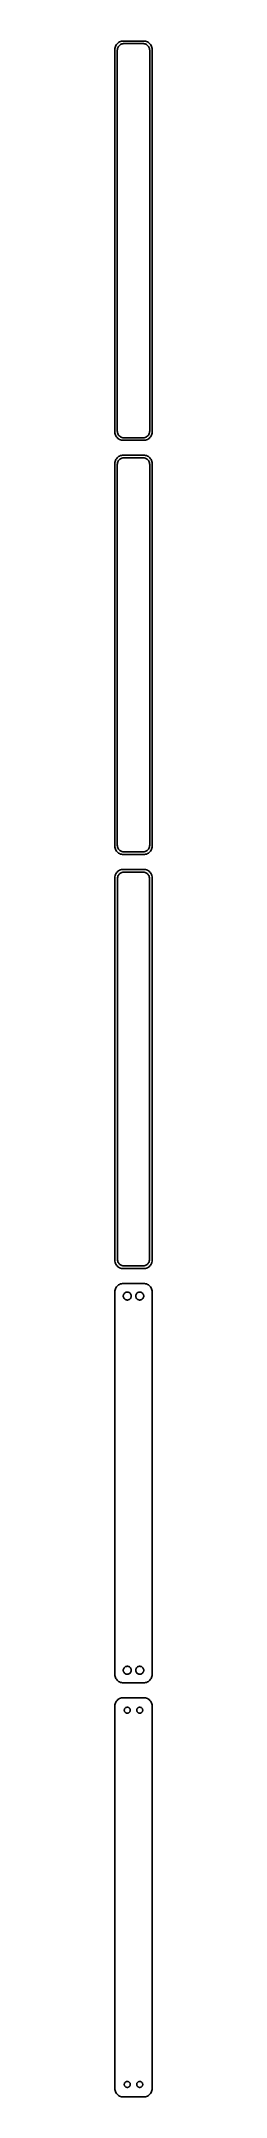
# Model space of a CAD drawing. Header units: metres. Extents: x -11 to 11, y 876 to 2112.
import ezdxf

# ---------------------------------------------------------------- set-up
doc = ezdxf.new("R2010")
doc.units = ezdxf.units.M

msp = doc.modelspace()

# ---------------------------------------------------------------- linework, layer by layer
for p, q in [((-11.2106, 2107.63), (-11.25, 2107)), ((-11.25, 2107), (-11.25, 1877)), ((-11.0929, 2108.24), (-11.2106, 2107.63)), ((-10.8989, 2108.84), (-11.0929, 2108.24)), ((-10.6315, 2109.41), (-10.8989, 2108.84)), ((-10.2951, 2109.94), (-10.6315, 2109.41)), ((-9.89484, 2110.42), (-10.2951, 2109.94)), ((-9.43712, 2110.85), (-9.89484, 2110.42)), ((-9.75, 2106.5), (-9.71844, 2107)), ((-9.75, 1877.5), (-9.75, 2106.5)), ((-9.71844, 2107), (-9.62433, 2107.49)), ((-9.62433, 2107.49), (-9.4691, 2107.97)), ((-9.4691, 2107.97), (-9.25522, 2108.43)), ((-8.92912, 2111.22), (-9.43712, 2110.85)), ((-9.25522, 2108.43), (-8.98605, 2108.85)), ((-8.98605, 2108.85), (-8.66586, 2109.24)), ((-8.37889, 2111.52), (-8.92912, 2111.22)), ((-8.66586, 2109.24), (-8.29968, 2109.58)), ((-7.79507, 2111.76), (-8.37889, 2111.52)), ((-8.29968, 2109.58), (-7.8933, 2109.88)), ((-7.8933, 2109.88), (-7.45311, 2110.12)), ((-7.1869, 2111.91), (-7.79507, 2111.76)), ((-7.45311, 2110.12), (-6.98605, 2110.3)), ((-6.56395, 2111.99), (-7.1869, 2111.91)), ((-6.98605, 2110.3), (-6.49951, 2110.43)), ((6.56395, 2111.99), (-6.56395, 2111.99)), ((-6.49951, 2110.43), (-6.00116, 2110.49)), ((-6.00116, 2110.49), (6.00116, 2110.49)), ((6.00116, 2110.49), (6.49951, 2110.43)), ((6.49951, 2110.43), (6.98605, 2110.3)), ((7.1869, 2111.91), (6.56395, 2111.99)), ((6.98605, 2110.3), (7.45311, 2110.12)), ((7.79507, 2111.76), (7.1869, 2111.91)), ((7.45311, 2110.12), (7.8933, 2109.88)), ((8.37889, 2111.52), (7.79507, 2111.76)), ((7.8933, 2109.88), (8.29968, 2109.58)), ((8.29968, 2109.58), (8.66586, 2109.24)), ((8.92912, 2111.22), (8.37889, 2111.52)), ((8.66586, 2109.24), (8.98605, 2108.85)), ((9.43712, 2110.85), (8.92912, 2111.22)), ((8.98605, 2108.85), (9.25522, 2108.43)), ((9.25522, 2108.43), (9.4691, 2107.97)), ((9.89484, 2110.42), (9.43712, 2110.85)), ((9.4691, 2107.97), (9.62433, 2107.49)), ((9.62433, 2107.49), (9.71844, 2107)), ((9.71844, 2107), (9.75, 2106.5)), ((9.75, 2106.5), (9.75, 1877.5)), ((10.2951, 2109.94), (9.89484, 2110.42)), ((10.6315, 2109.41), (10.2951, 2109.94)), ((10.8989, 2108.84), (10.6315, 2109.41)), ((11.0929, 2108.24), (10.8989, 2108.84)), ((11.2106, 2107.63), (11.0929, 2108.24)), ((11.25, 2107), (11.2106, 2107.63)), ((11.25, 1877), (11.25, 2107)), ((-11.25, 1877), (-11.2106, 1876.37)), ((-11.2106, 1876.37), (-11.0929, 1875.76)), ((-11.0929, 1875.76), (-10.8989, 1875.16)), ((-10.8989, 1875.16), (-10.6315, 1874.59)), ((-10.6315, 1874.59), (-10.2951, 1874.06)), ((-10.2951, 1874.06), (-9.89484, 1873.58)), ((-9.89484, 1873.58), (-9.43712, 1873.15)), ((-9.71844, 1877), (-9.75, 1877.5)), ((-9.62433, 1876.51), (-9.71844, 1877)), ((-9.4691, 1876.03), (-9.62433, 1876.51)), ((-9.25522, 1875.57), (-9.4691, 1876.03)), ((-9.43712, 1873.15), (-8.92912, 1872.78)), ((-8.98605, 1875.15), (-9.25522, 1875.57)), ((-8.66586, 1874.76), (-8.98605, 1875.15)), ((-8.92912, 1872.78), (-8.37889, 1872.48)), ((-8.29968, 1874.42), (-8.66586, 1874.76)), ((-8.37889, 1872.48), (-7.79507, 1872.24)), ((-7.8933, 1874.12), (-8.29968, 1874.42)), ((-7.45311, 1873.88), (-7.8933, 1874.12)), ((-7.79507, 1872.24), (-7.1869, 1872.09)), ((-6.98605, 1873.7), (-7.45311, 1873.88)), ((-7.1869, 1872.09), (-6.56395, 1872.01)), ((-6.49951, 1873.57), (-6.98605, 1873.7)), ((-6.56395, 1872.01), (6.56395, 1872.01)), ((-6.00116, 1873.51), (-6.49951, 1873.57)), ((6.00116, 1873.51), (-6.00116, 1873.51)), ((6.49951, 1873.57), (6.00116, 1873.51)), ((6.98605, 1873.7), (6.49951, 1873.57)), ((6.56395, 1872.01), (7.1869, 1872.09)), ((7.45311, 1873.88), (6.98605, 1873.7)), ((7.1869, 1872.09), (7.79507, 1872.24)), ((7.8933, 1874.12), (7.45311, 1873.88)), ((7.79507, 1872.24), (8.37889, 1872.48)), ((8.29968, 1874.42), (7.8933, 1874.12)), ((8.66586, 1874.76), (8.29968, 1874.42)), ((8.37889, 1872.48), (8.92912, 1872.78)), ((8.98605, 1875.15), (8.66586, 1874.76)), ((8.92912, 1872.78), (9.43712, 1873.15)), ((9.25522, 1875.57), (8.98605, 1875.15)), ((9.4691, 1876.03), (9.25522, 1875.57)), ((9.43712, 1873.15), (9.89484, 1873.58)), ((9.62433, 1876.51), (9.4691, 1876.03)), ((9.71844, 1877), (9.62433, 1876.51)), ((9.75, 1877.5), (9.71844, 1877)), ((9.89484, 1873.58), (10.2951, 1874.06)), ((10.2951, 1874.06), (10.6315, 1874.59)), ((10.6315, 1874.59), (10.8989, 1875.16)), ((10.8989, 1875.16), (11.0929, 1875.76)), ((11.0929, 1875.76), (11.2106, 1876.37)), ((11.2106, 1876.37), (11.25, 1877)), ((-11.2106, 1858.63), (-11.25, 1858)), ((-11.25, 1858), (-11.25, 1628)), ((-11.0929, 1859.24), (-11.2106, 1858.63)), ((-10.8989, 1859.84), (-11.0929, 1859.24)), ((-10.6315, 1860.41), (-10.8989, 1859.84)), ((-10.2951, 1860.94), (-10.6315, 1860.41)), ((-9.89484, 1861.42), (-10.2951, 1860.94)), ((-9.43712, 1861.85), (-9.89484, 1861.42)), ((-9.75, 1857.5), (-9.71844, 1858)), ((-9.75, 1628.5), (-9.75, 1857.5)), ((-9.71844, 1858), (-9.62433, 1858.49)), ((-9.62433, 1858.49), (-9.4691, 1858.97)), ((-9.4691, 1858.97), (-9.25522, 1859.43)), ((-8.92912, 1862.22), (-9.43712, 1861.85)), ((-9.25522, 1859.43), (-8.98605, 1859.85)), ((-8.98605, 1859.85), (-8.66586, 1860.24)), ((-8.37889, 1862.52), (-8.92912, 1862.22)), ((-8.66586, 1860.24), (-8.29968, 1860.58)), ((-7.79507, 1862.76), (-8.37889, 1862.52)), ((-8.29968, 1860.58), (-7.8933, 1860.88)), ((-7.8933, 1860.88), (-7.45311, 1861.12)), ((-7.1869, 1862.91), (-7.79507, 1862.76)), ((-7.45311, 1861.12), (-6.98605, 1861.3)), ((-6.56395, 1862.99), (-7.1869, 1862.91)), ((-6.98605, 1861.3), (-6.49951, 1861.43)), ((6.56395, 1862.99), (-6.56395, 1862.99)), ((-6.49951, 1861.43), (-6.00116, 1861.49)), ((-6.00116, 1861.49), (6.00116, 1861.49)), ((6.00116, 1861.49), (6.49951, 1861.43)), ((6.49951, 1861.43), (6.98605, 1861.3)), ((7.1869, 1862.91), (6.56395, 1862.99)), ((6.98605, 1861.3), (7.45311, 1861.12)), ((7.79507, 1862.76), (7.1869, 1862.91)), ((7.45311, 1861.12), (7.8933, 1860.88)), ((8.37889, 1862.52), (7.79507, 1862.76)), ((7.8933, 1860.88), (8.29968, 1860.58)), ((8.29968, 1860.58), (8.66586, 1860.24)), ((8.92912, 1862.22), (8.37889, 1862.52)), ((8.66586, 1860.24), (8.98605, 1859.85)), ((9.43712, 1861.85), (8.92912, 1862.22)), ((8.98605, 1859.85), (9.25522, 1859.43)), ((9.25522, 1859.43), (9.4691, 1858.97)), ((9.89484, 1861.42), (9.43712, 1861.85)), ((9.4691, 1858.97), (9.62433, 1858.49)), ((9.62433, 1858.49), (9.71844, 1858)), ((9.71844, 1858), (9.75, 1857.5)), ((9.75, 1857.5), (9.75, 1628.5)), ((10.2951, 1860.94), (9.89484, 1861.42)), ((10.6315, 1860.41), (10.2951, 1860.94)), ((10.8989, 1859.84), (10.6315, 1860.41)), ((11.0929, 1859.24), (10.8989, 1859.84)), ((11.2106, 1858.63), (11.0929, 1859.24)), ((11.25, 1858), (11.2106, 1858.63)), ((11.25, 1628), (11.25, 1858)), ((-11.25, 1628), (-11.2106, 1627.37)), ((-11.2106, 1627.37), (-11.0929, 1626.76)), ((-11.0929, 1626.76), (-10.8989, 1626.16)), ((-10.8989, 1626.16), (-10.6315, 1625.59)), ((-10.6315, 1625.59), (-10.2951, 1625.06)), ((-10.2951, 1625.06), (-9.89484, 1624.58)), ((-9.89484, 1624.58), (-9.43712, 1624.15)), ((-9.71844, 1628), (-9.75, 1628.5)), ((-9.62433, 1627.51), (-9.71844, 1628)), ((-9.4691, 1627.03), (-9.62433, 1627.51)), ((-9.25522, 1626.57), (-9.4691, 1627.03)), ((-9.43712, 1624.15), (-8.92912, 1623.78)), ((-8.98605, 1626.15), (-9.25522, 1626.57)), ((-8.66586, 1625.76), (-8.98605, 1626.15)), ((-8.92912, 1623.78), (-8.37889, 1623.48)), ((-8.29968, 1625.42), (-8.66586, 1625.76)), ((-8.37889, 1623.48), (-7.79507, 1623.24)), ((-7.8933, 1625.12), (-8.29968, 1625.42)), ((-7.45311, 1624.88), (-7.8933, 1625.12)), ((-7.79507, 1623.24), (-7.1869, 1623.09)), ((-6.98605, 1624.7), (-7.45311, 1624.88)), ((-7.1869, 1623.09), (-6.56395, 1623.01)), ((-6.49951, 1624.57), (-6.98605, 1624.7)), ((-6.56395, 1623.01), (6.56395, 1623.01)), ((-6.00116, 1624.51), (-6.49951, 1624.57)), ((6.00116, 1624.51), (-6.00116, 1624.51)), ((6.49951, 1624.57), (6.00116, 1624.51)), ((6.98605, 1624.7), (6.49951, 1624.57)), ((6.56395, 1623.01), (7.1869, 1623.09)), ((7.45311, 1624.88), (6.98605, 1624.7)), ((7.1869, 1623.09), (7.79507, 1623.24)), ((7.8933, 1625.12), (7.45311, 1624.88)), ((7.79507, 1623.24), (8.37889, 1623.48)), ((8.29968, 1625.42), (7.8933, 1625.12)), ((8.66586, 1625.76), (8.29968, 1625.42)), ((8.37889, 1623.48), (8.92912, 1623.78)), ((8.98605, 1626.15), (8.66586, 1625.76)), ((8.92912, 1623.78), (9.43712, 1624.15)), ((9.25522, 1626.57), (8.98605, 1626.15)), ((9.4691, 1627.03), (9.25522, 1626.57)), ((9.43712, 1624.15), (9.89484, 1624.58)), ((9.62433, 1627.51), (9.4691, 1627.03)), ((9.71844, 1628), (9.62433, 1627.51)), ((9.75, 1628.5), (9.71844, 1628)), ((9.89484, 1624.58), (10.2951, 1625.06)), ((10.2951, 1625.06), (10.6315, 1625.59)), ((10.6315, 1625.59), (10.8989, 1626.16)), ((10.8989, 1626.16), (11.0929, 1626.76)), ((11.0929, 1626.76), (11.2106, 1627.37)), ((11.2106, 1627.37), (11.25, 1628)), ((-11.2106, 1609.63), (-11.25, 1609)), ((-11.25, 1609), (-11.25, 1379)), ((-11.0929, 1610.24), (-11.2106, 1609.63)), ((-10.8989, 1610.84), (-11.0929, 1610.24)), ((-10.6315, 1611.41), (-10.8989, 1610.84)), ((-10.2951, 1611.94), (-10.6315, 1611.41)), ((-9.89484, 1612.42), (-10.2951, 1611.94)), ((-9.43712, 1612.85), (-9.89484, 1612.42)), ((-9.62262, 1608.5), (-9.59209, 1608.99)), ((-9.62262, 1379.5), (-9.62262, 1608.5)), ((-9.59209, 1608.99), (-9.50096, 1609.46)), ((-9.50096, 1609.46), (-9.35068, 1609.93)), ((-8.92912, 1613.22), (-9.43712, 1612.85)), ((-9.35068, 1609.93), (-9.1436, 1610.37)), ((-9.1436, 1610.37), (-8.88301, 1610.78)), ((-8.37889, 1613.52), (-8.92912, 1613.22)), ((-8.88301, 1610.78), (-8.57301, 1611.15)), ((-8.57301, 1611.15), (-8.21851, 1611.48)), ((-7.79507, 1613.76), (-8.37889, 1613.52)), ((-8.21851, 1611.48), (-7.82506, 1611.77)), ((-7.82506, 1611.77), (-7.39888, 1612)), ((-7.1869, 1613.91), (-7.79507, 1613.76)), ((-7.39888, 1612), (-6.9467, 1612.18)), ((-6.56395, 1613.99), (-7.1869, 1613.91)), ((-6.9467, 1612.18), (-6.47565, 1612.3)), ((6.56395, 1613.99), (-6.56395, 1613.99)), ((-6.47565, 1612.3), (-5.99316, 1612.36)), ((-5.99316, 1612.36), (5.99316, 1612.36)), ((5.99316, 1612.36), (6.47565, 1612.3)), ((6.47565, 1612.3), (6.9467, 1612.18)), ((7.1869, 1613.91), (6.56395, 1613.99)), ((6.9467, 1612.18), (7.39888, 1612)), ((7.79507, 1613.76), (7.1869, 1613.91)), ((7.39888, 1612), (7.82506, 1611.77)), ((8.37889, 1613.52), (7.79507, 1613.76)), ((7.82506, 1611.77), (8.21851, 1611.48)), ((8.21851, 1611.48), (8.57301, 1611.15)), ((8.92912, 1613.22), (8.37889, 1613.52)), ((8.57301, 1611.15), (8.88301, 1610.78)), ((8.88301, 1610.78), (9.1436, 1610.37)), ((9.43712, 1612.85), (8.92912, 1613.22)), ((9.1436, 1610.37), (9.35068, 1609.93)), ((9.35068, 1609.93), (9.50096, 1609.46)), ((9.89484, 1612.42), (9.43712, 1612.85)), ((9.50096, 1609.46), (9.59209, 1608.99)), ((9.59209, 1608.99), (9.62262, 1608.5)), ((9.62262, 1608.5), (9.62262, 1379.5)), ((10.2951, 1611.94), (9.89484, 1612.42)), ((10.6315, 1611.41), (10.2951, 1611.94)), ((10.8989, 1610.84), (10.6315, 1611.41)), ((11.0929, 1610.24), (10.8989, 1610.84)), ((11.2106, 1609.63), (11.0929, 1610.24)), ((11.25, 1609), (11.2106, 1609.63)), ((11.25, 1379), (11.25, 1609)), ((-11.25, 1379), (-11.2106, 1378.37)), ((-11.2106, 1378.37), (-11.0929, 1377.76)), ((-11.0929, 1377.76), (-10.8989, 1377.16)), ((-10.8989, 1377.16), (-10.6315, 1376.59)), ((-10.6315, 1376.59), (-10.2951, 1376.06)), ((-10.2951, 1376.06), (-9.89484, 1375.58)), ((-9.89484, 1375.58), (-9.43712, 1375.15)), ((-9.59209, 1379.01), (-9.62262, 1379.5)), ((-9.50096, 1378.54), (-9.59209, 1379.01)), ((-9.35068, 1378.07), (-9.50096, 1378.54)), ((-9.43712, 1375.15), (-8.92912, 1374.78)), ((-9.1436, 1377.63), (-9.35068, 1378.07)), ((-8.88301, 1377.22), (-9.1436, 1377.63)), ((-8.92912, 1374.78), (-8.37889, 1374.48)), ((-8.57301, 1376.85), (-8.88301, 1377.22)), ((-8.21851, 1376.52), (-8.57301, 1376.85)), ((-8.37889, 1374.48), (-7.79507, 1374.24)), ((-7.82506, 1376.23), (-8.21851, 1376.52)), ((-7.39888, 1376), (-7.82506, 1376.23)), ((-7.79507, 1374.24), (-7.1869, 1374.09)), ((-6.9467, 1375.82), (-7.39888, 1376)), ((-7.1869, 1374.09), (-6.56395, 1374.01)), ((-6.47565, 1375.7), (-6.9467, 1375.82)), ((-6.56395, 1374.01), (6.56395, 1374.01)), ((-5.99316, 1375.64), (-6.47565, 1375.7)), ((5.99316, 1375.64), (-5.99316, 1375.64)), ((6.47565, 1375.7), (5.99316, 1375.64)), ((6.9467, 1375.82), (6.47565, 1375.7)), ((6.56395, 1374.01), (7.1869, 1374.09)), ((7.39888, 1376), (6.9467, 1375.82)), ((7.1869, 1374.09), (7.79507, 1374.24)), ((7.82506, 1376.23), (7.39888, 1376)), ((7.79507, 1374.24), (8.37889, 1374.48)), ((8.21851, 1376.52), (7.82506, 1376.23)), ((8.57301, 1376.85), (8.21851, 1376.52)), ((8.37889, 1374.48), (8.92912, 1374.78)), ((8.88301, 1377.22), (8.57301, 1376.85)), ((9.1436, 1377.63), (8.88301, 1377.22)), ((8.92912, 1374.78), (9.43712, 1375.15)), ((9.35068, 1378.07), (9.1436, 1377.63)), ((9.50096, 1378.54), (9.35068, 1378.07)), ((9.43712, 1375.15), (9.89484, 1375.58)), ((9.59209, 1379.01), (9.50096, 1378.54)), ((9.62262, 1379.5), (9.59209, 1379.01)), ((9.89484, 1375.58), (10.2951, 1376.06)), ((10.2951, 1376.06), (10.6315, 1376.59)), ((10.6315, 1376.59), (10.8989, 1377.16)), ((10.8989, 1377.16), (11.0929, 1377.76)), ((11.0929, 1377.76), (11.2106, 1378.37)), ((11.2106, 1378.37), (11.25, 1379)), ((-11.2106, 1360.63), (-11.25, 1360)), ((-11.25, 1360), (-11.25, 1130)), ((-11.0929, 1361.24), (-11.2106, 1360.63)), ((-10.8989, 1361.84), (-11.0929, 1361.24)), ((-10.6315, 1362.41), (-10.8989, 1361.84)), ((-10.2951, 1362.94), (-10.6315, 1362.41)), ((-9.89484, 1363.42), (-10.2951, 1362.94)), ((-9.43712, 1363.85), (-9.89484, 1363.42)), ((-8.92912, 1364.22), (-9.43712, 1363.85)), ((-8.37889, 1364.52), (-8.92912, 1364.22)), ((-7.79507, 1364.76), (-8.37889, 1364.52)), ((-7.1869, 1364.91), (-7.79507, 1364.76)), ((-6.56395, 1364.99), (-7.1869, 1364.91)), ((6.56395, 1364.99), (-6.56395, 1364.99)), ((-5.03598, 1359.53), (-4.77187, 1359.67)), ((-4.77187, 1359.67), (-4.49164, 1359.78)), ((-4.49164, 1359.78), (-4.19971, 1359.86)), ((-4.19971, 1359.86), (-3.9007, 1359.9)), ((-3.9007, 1359.9), (-3.59929, 1359.9)), ((-3.59929, 1359.9), (-3.30028, 1359.86)), ((-3.30028, 1359.86), (-3.00835, 1359.78)), ((-3.00835, 1359.78), (-2.72812, 1359.67)), ((-2.72812, 1359.67), (-2.464, 1359.53)), ((2.464, 1359.53), (2.72812, 1359.67)), ((2.72812, 1359.67), (3.00835, 1359.78)), ((3.00835, 1359.78), (3.30028, 1359.86)), ((3.30028, 1359.86), (3.59929, 1359.9)), ((3.59929, 1359.9), (3.9007, 1359.9)), ((3.9007, 1359.9), (4.19971, 1359.86)), ((4.19971, 1359.86), (4.49164, 1359.78)), ((4.49164, 1359.78), (4.77187, 1359.67)), ((4.77187, 1359.67), (5.03598, 1359.53)), ((7.1869, 1364.91), (6.56395, 1364.99)), ((7.79507, 1364.76), (7.1869, 1364.91)), ((8.37889, 1364.52), (7.79507, 1364.76)), ((8.92912, 1364.22), (8.37889, 1364.52)), ((9.43712, 1363.85), (8.92912, 1364.22)), ((9.89484, 1363.42), (9.43712, 1363.85)), ((10.2951, 1362.94), (9.89484, 1363.42)), ((10.6315, 1362.41), (10.2951, 1362.94)), ((10.8989, 1361.84), (10.6315, 1362.41)), ((11.0929, 1361.24), (10.8989, 1361.84)), ((11.2106, 1360.63), (11.0929, 1361.24)), ((11.25, 1360), (11.2106, 1360.63)), ((11.25, 1130), (11.25, 1360)), ((-6.14999, 1357.5), (-6.13107, 1357.8)), ((-6.13107, 1357.2), (-6.14999, 1357.5)), ((-6.13107, 1357.8), (-6.07458, 1358.1)), ((-6.07458, 1356.9), (-6.13107, 1357.2)), ((-6.07458, 1358.1), (-5.98146, 1358.38)), ((-5.98146, 1356.62), (-6.07458, 1356.9)), ((-5.98146, 1358.38), (-5.85313, 1358.66)), ((-5.85313, 1356.34), (-5.98146, 1356.62)), ((-5.85313, 1358.66), (-5.69164, 1358.91)), ((-5.69164, 1356.09), (-5.85313, 1356.34)), ((-5.69164, 1358.91), (-5.49951, 1359.14)), ((-5.49951, 1355.86), (-5.69164, 1356.09)), ((-5.49951, 1359.14), (-5.27982, 1359.35)), ((-5.27982, 1355.65), (-5.49951, 1355.86)), ((-5.27982, 1359.35), (-5.03598, 1359.53)), ((-5.03598, 1355.47), (-5.27982, 1355.65)), ((-4.77187, 1355.33), (-5.03598, 1355.47)), ((-4.49164, 1355.22), (-4.77187, 1355.33)), ((-4.19971, 1355.14), (-4.49164, 1355.22)), ((-3.9007, 1355.1), (-4.19971, 1355.14)), ((-3.59929, 1355.1), (-3.9007, 1355.1)), ((-3.30028, 1355.14), (-3.59929, 1355.1)), ((-3.00835, 1355.22), (-3.30028, 1355.14)), ((-2.72812, 1355.33), (-3.00835, 1355.22)), ((-2.464, 1355.47), (-2.72812, 1355.33)), ((-2.464, 1359.53), (-2.22017, 1359.35)), ((-2.22017, 1355.65), (-2.464, 1355.47)), ((-2.22017, 1359.35), (-2.00047, 1359.14)), ((-2.00047, 1355.86), (-2.22017, 1355.65)), ((-2.00047, 1359.14), (-1.80835, 1358.91)), ((-1.80835, 1356.09), (-2.00047, 1355.86)), ((-1.80835, 1358.91), (-1.64685, 1358.66)), ((-1.64685, 1356.34), (-1.80835, 1356.09)), ((-1.64685, 1358.66), (-1.51852, 1358.38)), ((-1.51852, 1356.62), (-1.64685, 1356.34)), ((-1.51852, 1358.38), (-1.4254, 1358.1)), ((-1.4254, 1356.9), (-1.51852, 1356.62)), ((-1.4254, 1358.1), (-1.36891, 1357.8)), ((-1.36891, 1357.2), (-1.4254, 1356.9)), ((-1.36891, 1357.8), (-1.34999, 1357.5)), ((-1.34999, 1357.5), (-1.36891, 1357.2)), ((1.34999, 1357.5), (1.36891, 1357.8)), ((1.36891, 1357.2), (1.34999, 1357.5)), ((1.36891, 1357.8), (1.4254, 1358.1)), ((1.4254, 1356.9), (1.36891, 1357.2)), ((1.4254, 1358.1), (1.51852, 1358.38)), ((1.51852, 1356.62), (1.4254, 1356.9)), ((1.51852, 1358.38), (1.64685, 1358.66)), ((1.64685, 1356.34), (1.51852, 1356.62)), ((1.64685, 1358.66), (1.80835, 1358.91)), ((1.80835, 1356.09), (1.64685, 1356.34)), ((1.80835, 1358.91), (2.00047, 1359.14)), ((2.00047, 1355.86), (1.80835, 1356.09)), ((2.00047, 1359.14), (2.22017, 1359.35)), ((2.22017, 1355.65), (2.00047, 1355.86)), ((2.22017, 1359.35), (2.464, 1359.53)), ((2.464, 1355.47), (2.22017, 1355.65)), ((2.72812, 1355.33), (2.464, 1355.47)), ((3.00835, 1355.22), (2.72812, 1355.33)), ((3.30028, 1355.14), (3.00835, 1355.22)), ((3.59929, 1355.1), (3.30028, 1355.14)), ((3.9007, 1355.1), (3.59929, 1355.1)), ((4.19971, 1355.14), (3.9007, 1355.1)), ((4.49164, 1355.22), (4.19971, 1355.14)), ((4.77187, 1355.33), (4.49164, 1355.22)), ((5.03598, 1355.47), (4.77187, 1355.33)), ((5.03598, 1359.53), (5.27982, 1359.35)), ((5.27982, 1355.65), (5.03598, 1355.47)), ((5.27982, 1359.35), (5.49951, 1359.14)), ((5.49951, 1355.86), (5.27982, 1355.65)), ((5.49951, 1359.14), (5.69164, 1358.91)), ((5.69164, 1356.09), (5.49951, 1355.86)), ((5.69164, 1358.91), (5.85313, 1358.66)), ((5.85313, 1356.34), (5.69164, 1356.09)), ((5.85313, 1358.66), (5.98146, 1358.38)), ((5.98146, 1356.62), (5.85313, 1356.34)), ((5.98146, 1358.38), (6.07458, 1358.1)), ((6.07458, 1356.9), (5.98146, 1356.62)), ((6.07458, 1358.1), (6.13107, 1357.8)), ((6.13107, 1357.2), (6.07458, 1356.9)), ((6.13107, 1357.8), (6.14999, 1357.5)), ((6.14999, 1357.5), (6.13107, 1357.2)), ((-11.25, 1130), (-11.2106, 1129.37)), ((-11.2106, 1129.37), (-11.0929, 1128.76)), ((-11.0929, 1128.76), (-10.8989, 1128.16)), ((-10.8989, 1128.16), (-10.6315, 1127.59)), ((-10.6315, 1127.59), (-10.2951, 1127.06)), ((-10.2951, 1127.06), (-9.89484, 1126.58)), ((-9.89484, 1126.58), (-9.43712, 1126.15)), ((-9.43712, 1126.15), (-8.92912, 1125.78)), ((-8.92912, 1125.78), (-8.37889, 1125.48)), ((-8.37889, 1125.48), (-7.79507, 1125.24)), ((-7.79507, 1125.24), (-7.1869, 1125.09)), ((-7.1869, 1125.09), (-6.56395, 1125.01)), ((-6.56395, 1125.01), (6.56395, 1125.01)), ((-6.14999, 1132.5), (-6.13107, 1132.8)), ((-6.13107, 1132.2), (-6.14999, 1132.5)), ((-6.13107, 1132.8), (-6.07458, 1133.1)), ((-6.07458, 1131.9), (-6.13107, 1132.2)), ((-6.07458, 1133.1), (-5.98146, 1133.38)), ((-5.98146, 1131.62), (-6.07458, 1131.9)), ((-5.98146, 1133.38), (-5.85313, 1133.66)), ((-5.85313, 1131.34), (-5.98146, 1131.62)), ((-5.85313, 1133.66), (-5.69164, 1133.91)), ((-5.69164, 1131.09), (-5.85313, 1131.34)), ((-5.69164, 1133.91), (-5.49951, 1134.14)), ((-5.49951, 1130.86), (-5.69164, 1131.09)), ((-5.49951, 1134.14), (-5.27982, 1134.35)), ((-5.27982, 1130.65), (-5.49951, 1130.86)), ((-5.27982, 1134.35), (-5.03598, 1134.53)), ((-5.03598, 1130.47), (-5.27982, 1130.65)), ((-5.03598, 1134.53), (-4.77187, 1134.67)), ((-4.77187, 1130.33), (-5.03598, 1130.47)), ((-4.77187, 1134.67), (-4.49164, 1134.78)), ((-4.49164, 1130.22), (-4.77187, 1130.33)), ((-4.49164, 1134.78), (-4.19971, 1134.86)), ((-4.19971, 1130.14), (-4.49164, 1130.22)), ((-4.19971, 1134.86), (-3.9007, 1134.9)), ((-3.9007, 1130.1), (-4.19971, 1130.14)), ((-3.9007, 1134.9), (-3.59929, 1134.9)), ((-3.59929, 1130.1), (-3.9007, 1130.1)), ((-3.59929, 1134.9), (-3.30028, 1134.86)), ((-3.30028, 1130.14), (-3.59929, 1130.1)), ((-3.30028, 1134.86), (-3.00835, 1134.78)), ((-3.00835, 1130.22), (-3.30028, 1130.14)), ((-3.00835, 1134.78), (-2.72812, 1134.67)), ((-2.72812, 1130.33), (-3.00835, 1130.22)), ((-2.72812, 1134.67), (-2.464, 1134.53)), ((-2.464, 1130.47), (-2.72812, 1130.33)), ((-2.464, 1134.53), (-2.22017, 1134.35)), ((-2.22017, 1130.65), (-2.464, 1130.47)), ((-2.22017, 1134.35), (-2.00047, 1134.14)), ((-2.00047, 1130.86), (-2.22017, 1130.65)), ((-2.00047, 1134.14), (-1.80835, 1133.91)), ((-1.80835, 1131.09), (-2.00047, 1130.86)), ((-1.80835, 1133.91), (-1.64685, 1133.66)), ((-1.64685, 1131.34), (-1.80835, 1131.09)), ((-1.64685, 1133.66), (-1.51852, 1133.38)), ((-1.51852, 1131.62), (-1.64685, 1131.34)), ((-1.51852, 1133.38), (-1.4254, 1133.1)), ((-1.4254, 1131.9), (-1.51852, 1131.62)), ((-1.4254, 1133.1), (-1.36891, 1132.8)), ((-1.36891, 1132.2), (-1.4254, 1131.9)), ((-1.36891, 1132.8), (-1.34999, 1132.5)), ((-1.34999, 1132.5), (-1.36891, 1132.2)), ((1.34999, 1132.5), (1.36891, 1132.8)), ((1.36891, 1132.2), (1.34999, 1132.5)), ((1.36891, 1132.8), (1.4254, 1133.1)), ((1.4254, 1131.9), (1.36891, 1132.2)), ((1.4254, 1133.1), (1.51852, 1133.38)), ((1.51852, 1131.62), (1.4254, 1131.9)), ((1.51852, 1133.38), (1.64685, 1133.66)), ((1.64685, 1131.34), (1.51852, 1131.62)), ((1.64685, 1133.66), (1.80835, 1133.91)), ((1.80835, 1131.09), (1.64685, 1131.34)), ((1.80835, 1133.91), (2.00047, 1134.14)), ((2.00047, 1130.86), (1.80835, 1131.09)), ((2.00047, 1134.14), (2.22017, 1134.35)), ((2.22017, 1130.65), (2.00047, 1130.86)), ((2.22017, 1134.35), (2.464, 1134.53)), ((2.464, 1130.47), (2.22017, 1130.65)), ((2.464, 1134.53), (2.72812, 1134.67)), ((2.72812, 1130.33), (2.464, 1130.47)), ((2.72812, 1134.67), (3.00835, 1134.78)), ((3.00835, 1130.22), (2.72812, 1130.33)), ((3.00835, 1134.78), (3.30028, 1134.86)), ((3.30028, 1130.14), (3.00835, 1130.22)), ((3.30028, 1134.86), (3.59929, 1134.9)), ((3.59929, 1130.1), (3.30028, 1130.14)), ((3.59929, 1134.9), (3.9007, 1134.9)), ((3.9007, 1130.1), (3.59929, 1130.1)), ((3.9007, 1134.9), (4.19971, 1134.86)), ((4.19971, 1130.14), (3.9007, 1130.1)), ((4.19971, 1134.86), (4.49164, 1134.78)), ((4.49164, 1130.22), (4.19971, 1130.14)), ((4.49164, 1134.78), (4.77187, 1134.67)), ((4.77187, 1130.33), (4.49164, 1130.22)), ((4.77187, 1134.67), (5.03598, 1134.53)), ((5.03598, 1130.47), (4.77187, 1130.33)), ((5.03598, 1134.53), (5.27982, 1134.35)), ((5.27982, 1130.65), (5.03598, 1130.47)), ((5.27982, 1134.35), (5.49951, 1134.14)), ((5.49951, 1130.86), (5.27982, 1130.65)), ((5.49951, 1134.14), (5.69164, 1133.91)), ((5.69164, 1131.09), (5.49951, 1130.86)), ((5.69164, 1133.91), (5.85313, 1133.66)), ((5.85313, 1131.34), (5.69164, 1131.09)), ((5.85313, 1133.66), (5.98146, 1133.38)), ((5.98146, 1131.62), (5.85313, 1131.34)), ((5.98146, 1133.38), (6.07458, 1133.1)), ((6.07458, 1131.9), (5.98146, 1131.62)), ((6.07458, 1133.1), (6.13107, 1132.8)), ((6.13107, 1132.2), (6.07458, 1131.9)), ((6.13107, 1132.8), (6.14999, 1132.5)), ((6.14999, 1132.5), (6.13107, 1132.2)), ((6.56395, 1125.01), (7.1869, 1125.09)), ((7.1869, 1125.09), (7.79507, 1125.24)), ((7.79507, 1125.24), (8.37889, 1125.48)), ((8.37889, 1125.48), (8.92912, 1125.78)), ((8.92912, 1125.78), (9.43712, 1126.15)), ((9.43712, 1126.15), (9.89484, 1126.58)), ((9.89484, 1126.58), (10.2951, 1127.06)), ((10.2951, 1127.06), (10.6315, 1127.59)), ((10.6315, 1127.59), (10.8989, 1128.16)), ((10.8989, 1128.16), (11.0929, 1128.76)), ((11.0929, 1128.76), (11.2106, 1129.37)), ((11.2106, 1129.37), (11.25, 1130)), ((-10.8989, 1112.84), (-11.0929, 1112.24)), ((-10.6315, 1113.41), (-10.8989, 1112.84)), ((-10.2951, 1113.94), (-10.6315, 1113.41)), ((-9.89484, 1114.42), (-10.2951, 1113.94)), ((-9.43712, 1114.85), (-9.89484, 1114.42)), ((-8.92912, 1115.22), (-9.43712, 1114.85)), ((-8.37889, 1115.52), (-8.92912, 1115.22)), ((-7.79507, 1115.76), (-8.37889, 1115.52)), ((-7.1869, 1115.91), (-7.79507, 1115.76)), ((-6.56395, 1115.99), (-7.1869, 1115.91)), ((6.56395, 1115.99), (-6.56395, 1115.99)), ((7.1869, 1115.91), (6.56395, 1115.99)), ((7.79507, 1115.76), (7.1869, 1115.91)), ((8.37889, 1115.52), (7.79507, 1115.76)), ((8.92912, 1115.22), (8.37889, 1115.52)), ((9.43712, 1114.85), (8.92912, 1115.22)), ((9.89484, 1114.42), (9.43712, 1114.85)), ((10.2951, 1113.94), (9.89484, 1114.42)), ((10.6315, 1113.41), (10.2951, 1113.94)), ((10.8989, 1112.84), (10.6315, 1113.41)), ((11.0929, 1112.24), (10.8989, 1112.84)), ((-11.2106, 1111.63), (-11.25, 1111)), ((-11.25, 1111), (-11.25, 881)), ((-11.0929, 1112.24), (-11.2106, 1111.63)), ((-5.54999, 1108.5), (-5.5358, 1108.73)), ((-5.5358, 1108.27), (-5.54999, 1108.5)), ((-5.5358, 1108.73), (-5.49344, 1108.95)), ((-5.49344, 1108.05), (-5.5358, 1108.27)), ((-5.49344, 1108.95), (-5.42358, 1109.16)), ((-5.42358, 1107.84), (-5.49344, 1108.05)), ((-5.42358, 1109.16), (-5.32735, 1109.37)), ((-5.32735, 1107.63), (-5.42358, 1107.84)), ((-5.32735, 1109.37), (-5.20622, 1109.56)), ((-5.20622, 1107.44), (-5.32735, 1107.63)), ((-5.20622, 1109.56), (-5.06213, 1109.73)), ((-5.06213, 1107.27), (-5.20622, 1107.44)), ((-5.06213, 1109.73), (-4.89735, 1109.89)), ((-4.89735, 1107.11), (-5.06213, 1107.27)), ((-4.89735, 1109.89), (-4.71448, 1110.02)), ((-4.71448, 1106.98), (-4.89735, 1107.11)), ((-4.71448, 1110.02), (-4.51639, 1110.13)), ((-4.51639, 1106.87), (-4.71448, 1106.98)), ((-4.51639, 1110.13), (-4.30623, 1110.21)), ((-4.30623, 1106.79), (-4.51639, 1106.87)), ((-4.30623, 1110.21), (-4.08728, 1110.27)), ((-4.08728, 1106.73), (-4.30623, 1106.79)), ((-4.08728, 1110.27), (-3.86302, 1110.3)), ((-3.86302, 1106.7), (-4.08728, 1106.73)), ((-3.86302, 1110.3), (-3.63696, 1110.3)), ((-3.63696, 1106.7), (-3.86302, 1106.7)), ((-3.63696, 1110.3), (-3.4127, 1110.27)), ((-3.4127, 1106.73), (-3.63696, 1106.7)), ((-3.4127, 1110.27), (-3.19376, 1110.21)), ((-3.19376, 1106.79), (-3.4127, 1106.73)), ((-3.19376, 1110.21), (-2.9836, 1110.13)), ((-2.9836, 1106.87), (-3.19376, 1106.79)), ((-2.9836, 1110.13), (-2.78551, 1110.02)), ((-2.78551, 1106.98), (-2.9836, 1106.87)), ((-2.78551, 1110.02), (-2.60263, 1109.89)), ((-2.60263, 1107.11), (-2.78551, 1106.98)), ((-2.60263, 1109.89), (-2.43785, 1109.73)), ((-2.43785, 1107.27), (-2.60263, 1107.11)), ((-2.43785, 1109.73), (-2.29376, 1109.56)), ((-2.29376, 1107.44), (-2.43785, 1107.27)), ((-2.29376, 1109.56), (-2.17264, 1109.37)), ((-2.17264, 1107.63), (-2.29376, 1107.44)), ((-2.17264, 1109.37), (-2.0764, 1109.16)), ((-2.0764, 1107.84), (-2.17264, 1107.63)), ((-2.0764, 1109.16), (-2.00655, 1108.95)), ((-2.00655, 1108.05), (-2.0764, 1107.84)), ((-2.00655, 1108.95), (-1.96419, 1108.73)), ((-1.96419, 1108.27), (-2.00655, 1108.05)), ((-1.96419, 1108.73), (-1.95, 1108.5)), ((-1.95, 1108.5), (-1.96419, 1108.27)), ((1.95, 1108.5), (1.96419, 1108.73)), ((1.96419, 1108.27), (1.95, 1108.5)), ((1.96419, 1108.73), (2.00655, 1108.95)), ((2.00655, 1108.05), (1.96419, 1108.27)), ((2.00655, 1108.95), (2.0764, 1109.16)), ((2.0764, 1107.84), (2.00655, 1108.05)), ((2.0764, 1109.16), (2.17264, 1109.37)), ((2.17264, 1107.63), (2.0764, 1107.84)), ((2.17264, 1109.37), (2.29376, 1109.56)), ((2.29376, 1107.44), (2.17264, 1107.63)), ((2.29376, 1109.56), (2.43785, 1109.73)), ((2.43785, 1107.27), (2.29376, 1107.44)), ((2.43785, 1109.73), (2.60263, 1109.89)), ((2.60263, 1107.11), (2.43785, 1107.27)), ((2.60263, 1109.89), (2.78551, 1110.02)), ((2.78551, 1106.98), (2.60263, 1107.11)), ((2.78551, 1110.02), (2.9836, 1110.13)), ((2.9836, 1106.87), (2.78551, 1106.98)), ((2.9836, 1110.13), (3.19376, 1110.21)), ((3.19376, 1106.79), (2.9836, 1106.87)), ((3.19376, 1110.21), (3.4127, 1110.27)), ((3.4127, 1106.73), (3.19376, 1106.79)), ((3.4127, 1110.27), (3.63696, 1110.3)), ((3.63696, 1106.7), (3.4127, 1106.73)), ((3.63696, 1110.3), (3.86302, 1110.3)), ((3.86302, 1106.7), (3.63696, 1106.7)), ((3.86302, 1110.3), (4.08728, 1110.27)), ((4.08728, 1106.73), (3.86302, 1106.7)), ((4.08728, 1110.27), (4.30623, 1110.21)), ((4.30623, 1106.79), (4.08728, 1106.73)), ((4.30623, 1110.21), (4.51639, 1110.13)), ((4.51639, 1106.87), (4.30623, 1106.79)), ((4.51639, 1110.13), (4.71448, 1110.02)), ((4.71448, 1106.98), (4.51639, 1106.87)), ((4.71448, 1110.02), (4.89735, 1109.89)), ((4.89735, 1107.11), (4.71448, 1106.98)), ((4.89735, 1109.89), (5.06213, 1109.73)), ((5.06213, 1107.27), (4.89735, 1107.11)), ((5.06213, 1109.73), (5.20622, 1109.56)), ((5.20622, 1107.44), (5.06213, 1107.27)), ((5.20622, 1109.56), (5.32735, 1109.37)), ((5.32735, 1107.63), (5.20622, 1107.44)), ((5.32735, 1109.37), (5.42358, 1109.16)), ((5.42358, 1107.84), (5.32735, 1107.63)), ((5.42358, 1109.16), (5.49344, 1108.95)), ((5.49344, 1108.05), (5.42358, 1107.84)), ((5.49344, 1108.95), (5.5358, 1108.73)), ((5.5358, 1108.27), (5.49344, 1108.05)), ((5.5358, 1108.73), (5.54999, 1108.5)), ((5.54999, 1108.5), (5.5358, 1108.27)), ((11.2106, 1111.63), (11.0929, 1112.24)), ((11.25, 1111), (11.2106, 1111.63)), ((11.25, 881), (11.25, 1111)), ((-11.25, 881), (-11.2106, 880.373)), ((-11.2106, 880.373), (-11.0929, 879.757)), ((-11.0929, 879.757), (-10.8989, 879.159)), ((-10.8989, 879.159), (-10.6315, 878.591)), ((-10.6315, 878.591), (-10.2951, 878.061)), ((-10.2951, 878.061), (-9.89484, 877.577)), ((-9.89484, 877.577), (-9.43712, 877.147)), ((-5.54999, 883.5), (-5.5358, 883.726)), ((-5.5358, 883.274), (-5.54999, 883.5)), ((-5.5358, 883.726), (-5.49344, 883.948)), ((-5.49344, 883.052), (-5.5358, 883.274)), ((-5.49344, 883.948), (-5.42358, 884.163)), ((-5.42358, 882.837), (-5.49344, 883.052)), ((-5.42358, 884.163), (-5.32735, 884.367)), ((-5.32735, 882.633), (-5.42358, 882.837)), ((-5.32735, 884.367), (-5.20622, 884.558)), ((-5.20622, 882.442), (-5.32735, 882.633)), ((-5.20622, 884.558), (-5.06213, 884.732)), ((-5.06213, 882.268), (-5.20622, 882.442)), ((-5.06213, 884.732), (-4.89735, 884.887)), ((-4.89735, 882.113), (-5.06213, 882.268)), ((-4.89735, 884.887), (-4.71448, 885.02)), ((-4.71448, 881.98), (-4.89735, 882.113)), ((-4.71448, 885.02), (-4.51639, 885.129)), ((-4.51639, 881.871), (-4.71448, 881.98)), ((-4.51639, 885.129), (-4.30623, 885.212)), ((-4.30623, 881.788), (-4.51639, 881.871)), ((-4.30623, 885.212), (-4.08728, 885.268)), ((-4.08728, 881.732), (-4.30623, 881.788)), ((-4.08728, 885.268), (-3.86302, 885.296)), ((-3.86302, 881.704), (-4.08728, 881.732)), ((-3.86302, 885.296), (-3.63696, 885.296)), ((-3.63696, 881.704), (-3.86302, 881.704)), ((-3.63696, 885.296), (-3.4127, 885.268)), ((-3.4127, 881.732), (-3.63696, 881.704)), ((-3.4127, 885.268), (-3.19376, 885.212)), ((-3.19376, 881.788), (-3.4127, 881.732)), ((-3.19376, 885.212), (-2.9836, 885.129)), ((-2.9836, 881.871), (-3.19376, 881.788)), ((-2.9836, 885.129), (-2.78551, 885.02)), ((-2.78551, 881.98), (-2.9836, 881.871)), ((-2.78551, 885.02), (-2.60263, 884.887)), ((-2.60263, 882.113), (-2.78551, 881.98)), ((-2.60263, 884.887), (-2.43785, 884.732)), ((-2.43785, 882.268), (-2.60263, 882.113)), ((-2.43785, 884.732), (-2.29376, 884.558)), ((-2.29376, 882.442), (-2.43785, 882.268)), ((-2.29376, 884.558), (-2.17264, 884.367)), ((-2.17264, 882.633), (-2.29376, 882.442)), ((-2.17264, 884.367), (-2.0764, 884.163)), ((-2.0764, 882.837), (-2.17264, 882.633)), ((-2.0764, 884.163), (-2.00655, 883.948)), ((-2.00655, 883.052), (-2.0764, 882.837)), ((-2.00655, 883.948), (-1.96419, 883.726)), ((-1.96419, 883.274), (-2.00655, 883.052)), ((-1.96419, 883.726), (-1.95, 883.5)), ((-1.95, 883.5), (-1.96419, 883.274)), ((1.95, 883.5), (1.96419, 883.726)), ((1.96419, 883.274), (1.95, 883.5)), ((1.96419, 883.726), (2.00655, 883.948)), ((2.00655, 883.052), (1.96419, 883.274)), ((2.00655, 883.948), (2.0764, 884.163)), ((2.0764, 882.837), (2.00655, 883.052)), ((2.0764, 884.163), (2.17264, 884.367)), ((2.17264, 882.633), (2.0764, 882.837)), ((2.17264, 884.367), (2.29376, 884.558)), ((2.29376, 882.442), (2.17264, 882.633)), ((2.29376, 884.558), (2.43785, 884.732)), ((2.43785, 882.268), (2.29376, 882.442)), ((2.43785, 884.732), (2.60263, 884.887)), ((2.60263, 882.113), (2.43785, 882.268)), ((2.60263, 884.887), (2.78551, 885.02)), ((2.78551, 881.98), (2.60263, 882.113)), ((2.78551, 885.02), (2.9836, 885.129)), ((2.9836, 881.871), (2.78551, 881.98)), ((2.9836, 885.129), (3.19376, 885.212)), ((3.19376, 881.788), (2.9836, 881.871)), ((3.19376, 885.212), (3.4127, 885.268)), ((3.4127, 881.732), (3.19376, 881.788)), ((3.4127, 885.268), (3.63696, 885.296)), ((3.63696, 881.704), (3.4127, 881.732)), ((3.63696, 885.296), (3.86302, 885.296)), ((3.86302, 881.704), (3.63696, 881.704)), ((3.86302, 885.296), (4.08728, 885.268)), ((4.08728, 881.732), (3.86302, 881.704)), ((4.08728, 885.268), (4.30623, 885.212)), ((4.30623, 881.788), (4.08728, 881.732)), ((4.30623, 885.212), (4.51639, 885.129)), ((4.51639, 881.871), (4.30623, 881.788)), ((4.51639, 885.129), (4.71448, 885.02)), ((4.71448, 881.98), (4.51639, 881.871)), ((4.71448, 885.02), (4.89735, 884.887)), ((4.89735, 882.113), (4.71448, 881.98)), ((4.89735, 884.887), (5.06213, 884.732)), ((5.06213, 882.268), (4.89735, 882.113)), ((5.06213, 884.732), (5.20622, 884.558)), ((5.20622, 882.442), (5.06213, 882.268)), ((5.20622, 884.558), (5.32735, 884.367)), ((5.32735, 882.633), (5.20622, 882.442)), ((5.32735, 884.367), (5.42358, 884.163)), ((5.42358, 882.837), (5.32735, 882.633)), ((5.42358, 884.163), (5.49344, 883.948)), ((5.49344, 883.052), (5.42358, 882.837)), ((5.49344, 883.948), (5.5358, 883.726)), ((5.5358, 883.274), (5.49344, 883.052)), ((5.5358, 883.726), (5.54999, 883.5)), ((5.54999, 883.5), (5.5358, 883.274)), ((9.43712, 877.147), (9.89484, 877.577)), ((9.89484, 877.577), (10.2951, 878.061)), ((10.2951, 878.061), (10.6315, 878.591)), ((10.6315, 878.591), (10.8989, 879.159)), ((10.8989, 879.159), (11.0929, 879.757)), ((11.0929, 879.757), (11.2106, 880.373)), ((11.2106, 880.373), (11.25, 881)), ((-9.43712, 877.147), (-8.92912, 876.778)), ((-8.92912, 876.778), (-8.37889, 876.476)), ((-8.37889, 876.476), (-7.79507, 876.245)), ((-7.79507, 876.245), (-7.1869, 876.089)), ((-7.1869, 876.089), (-6.56395, 876.01)), ((-6.56395, 876.01), (6.56395, 876.01)), ((6.56395, 876.01), (7.1869, 876.089)), ((7.1869, 876.089), (7.79507, 876.245)), ((7.79507, 876.245), (8.37889, 876.476)), ((8.37889, 876.476), (8.92912, 876.778)), ((8.92912, 876.778), (9.43712, 877.147))]:
    msp.add_line(p, q)

doc.saveas('drawing.dxf')
